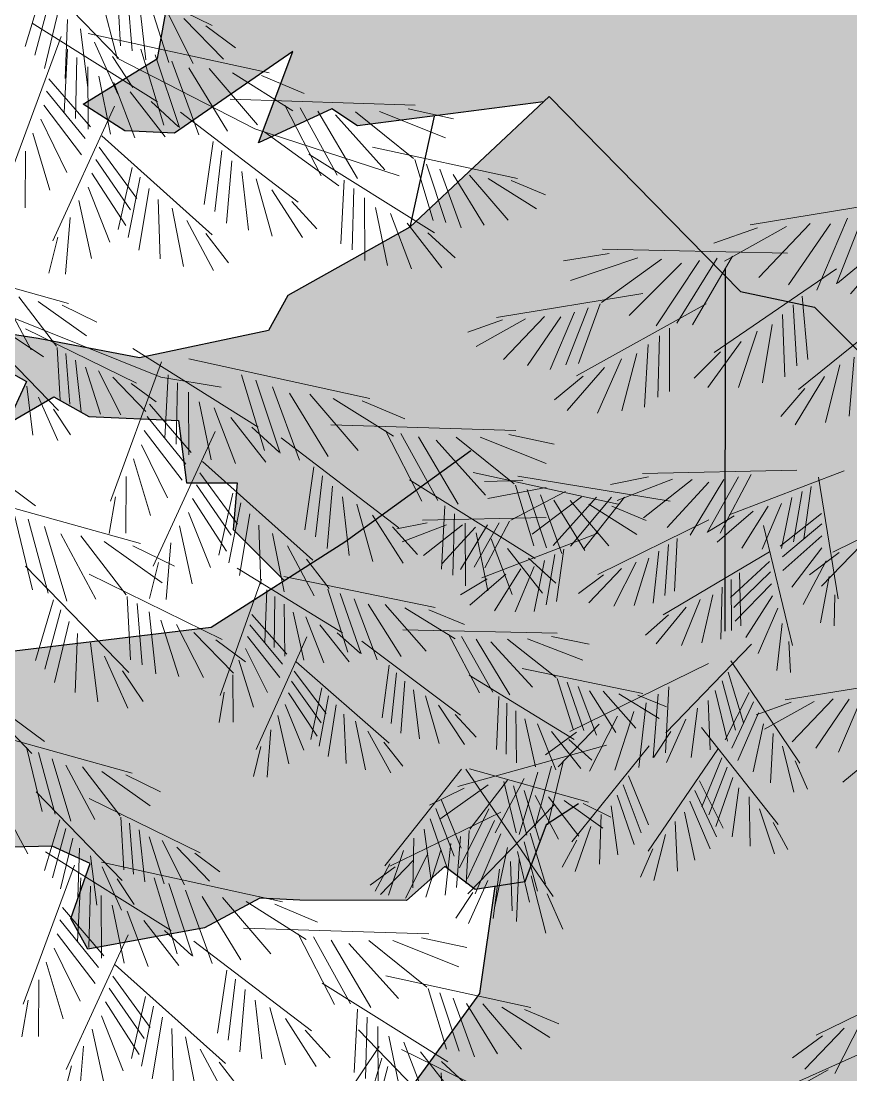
# Model space of a CAD drawing. Header units: millimetres. Extents: x 2403 to 72627, y 1744 to 50777.
# Drawn here: x 23268 to 26409, y 36101 to 40090 of the extents above; entities that cross this region are included whole.
import ezdxf

# ---------------------------------------------------------------- set-up
doc = ezdxf.new("R2010")
doc.units = ezdxf.units.MM
doc.layers.add('dwgmodels.com', color=250, linetype='Continuous')

# ---------------------------------------------------------------- blocks, each defined once
blk = doc.blocks.new('de7')
at = {"layer": 'dwgmodels.com', "linetype": 'Continuous', "lineweight": 0}
for p, q in [((372.4, 6132), (567.7, 5930.8)), ((492.8, 6116.4), (744.8, 5993.2)), ((425.7, 6068.1), (391, 5953)), ((564.6, 6074.4), (571, 5954.3)), ((439.4, 6048.8), (409, 5936.8)), ((565.1, 5930.9), (533.4, 6051.6)), ((584, 6060.9), (593.4, 5945.2)), ((606.2, 6045.4), (619.2, 5927.7)), ((455, 6026.8), (427.4, 5911.7)), ((628.7, 6029.6), (662.7, 5922.8)), ((470.8, 6004.3), (466.6, 5892.3)), ((658.1, 6021.1), (709, 5920.9)), ((691.3, 6006.4), (766, 5929)), ((404, 5997.4), (641.6, 5848.5)), ((495.6, 5986.4), (509.6, 5874.8)), ((732.6, 5992.2), (789, 5950.5)), ((458.7, 5972.1), (361.8, 5708.9)), ((509.9, 5977.7), (852.5, 5903.2)), ((470.9, 5948), (464.7, 5828)), ((521.9, 5961.3), (566, 5863.2)), ((609.6, 5948), (653.1, 5804.2)), ((488.9, 5932.6), (486.1, 5816.6)), ((555.9, 5934), (594.9, 5875.6)), ((825.5, 5797.5), (565.1, 5930.9)), ((637.2, 5937.4), (683, 5799.8)), ((668.7, 5925.2), (719.6, 5786.3)), ((509.3, 5914.9), (510, 5796.5)), ((700.7, 5912.7), (773.8, 5793.2)), ((739, 5911.3), (830.7, 5804.7)), ((435.9, 5892.1), (514.3, 5800.9)), ((530, 5896.8), (552.6, 5787)), ((558.4, 5885.3), (598.5, 5780.2)), ((783.6, 5903.3), (897.4, 5831.6)), ((838, 5898.3), (918.9, 5864.5)), ((431.2, 5868.9), (504.4, 5778.8)), ((589.8, 5867.2), (656, 5782.4)), ((629.4, 5848.8), (681.2, 5801.4)), ((778.9, 5853.3), (1129.3, 5842.3)), ((425.9, 5842.4), (497.7, 5748.3)), ((560.1, 5840.4), (442.9, 5585.6)), ((684.9, 5828.7), (907.7, 5658.5)), ((882.3, 5842.2), (951.2, 5708.7)), ((911.4, 5836.8), (981.5, 5709.8)), ((944.6, 5830.6), (1019.9, 5703.2)), ((978.4, 5824.1), (1071.9, 5719.9)), ((1016.2, 5829.6), (1125.8, 5741.5)), ((1061.6, 5829.9), (1186.5, 5780.1)), ((1115.9, 5834.9), (1201.7, 5816.4)), ((420.6, 5815.4), (469.8, 5714.7)), ((405.1, 5789), (437.6, 5681.3)), ((535.7, 5783.9), (744.6, 5596.8)), ((1098.6, 5708.6), (825.5, 5797.5)), ((984.3, 5689.6), (844.5, 5791.2)), ((747, 5773.4), (729.7, 5654.4)), ((391.3, 5755.4), (390.8, 5647.8)), ((531.1, 5762.4), (602.1, 5665.4)), ((763.4, 5756.3), (749.9, 5641.1)), ((927.8, 5749.3), (1165.4, 5600.3)), ((1048.4, 5762.8), (1322.5, 5703.2)), ((524.6, 5739.6), (590.5, 5644.1)), ((782.1, 5736.8), (771.8, 5618.9)), ((1128.2, 5739), (1163, 5624)), ((1150.3, 5730.6), (1186.9, 5620.4)), ((517.2, 5713.6), (581.5, 5614.2)), ((593.3, 5723.9), (566.8, 5606.7)), ((608.4, 5705.6), (585.9, 5591.8)), ((801.1, 5716.9), (813.4, 5605.5)), ((1175.5, 5720.8), (1216.2, 5609.7)), ((1201.1, 5710.8), (1259.5, 5615.2)), ((1231.7, 5709.6), (1305, 5624.4)), ((509.8, 5687.1), (551, 5582.9)), ((625.5, 5684.7), (606, 5567.9)), ((828.3, 5702.8), (858.5, 5594.5)), ((994.7, 5699.9), (988.5, 5579.9)), ((1012.7, 5684.4), (1009.8, 5568.4)), ((1267.4, 5703.2), (1358.4, 5645.9)), ((1310.9, 5699.3), (1375.6, 5672.2)), ((-685, 5672.4), (-1030.9, 5615.8)), ((857.9, 5681.9), (916, 5591.4)), ((1033.1, 5666.7), (1033.7, 5548.4)), ((492.3, 5662), (516.3, 5552.1)), ((642.8, 5663.3), (646.4, 5551.4)), ((668.8, 5647.2), (690.5, 5536.9)), ((895.6, 5659.9), (942.8, 5607.9)), ((1053.8, 5648.6), (1076.4, 5538.9)), ((-846.3, 5628.2), (-904.3, 5492.1)), ((-814.2, 5638.8), (-867.1, 5503.7)), ((475.9, 5629.6), (467, 5522.4)), ((1082.2, 5637.2), (1122.3, 5532.1)), ((-1016.7, 5610.2), (-1099.3, 5580.7)), ((-962.1, 5612.3), (-1079.5, 5546.6)), ((-917.2, 5618), (-1014.3, 5516.3)), ((-878.9, 5617.4), (-958.1, 5501.9)), ((696.7, 5624.1), (747.6, 5529.2)), ((1113.6, 5619.1), (1179.8, 5534.3)), ((452.9, 5592.5), (435.6, 5524.5)), ((732.6, 5599.1), (775.6, 5543.7)), ((1153.2, 5600.6), (1204.9, 5553.3)), ((-960.1, 5562.1), (-1310.5, 5569.4)), ((-770.5, 5566.2), (-841, 5485)), ((-1297.6, 5561.3), (-1384.1, 5547.3)), ((-1243.5, 5553.5), (-1370.9, 5510.3)), ((-1198.3, 5550.9), (-1312.3, 5468.6)), ((-1126.7, 5548.1), (-1208.5, 5424.8)), ((-1093.2, 5552.6), (-1169.8, 5429.4)), ((-1063.9, 5556.5), (-1139.7, 5426.7)), ((-811, 5549.8), (-865.2, 5505.2)), ((191.4, 5545.5), (472.9, 5467.1)), ((-1160.8, 5543.4), (-1259.6, 5444.1)), ((-867.4, 5532.7), (-1098.9, 5374.3)), ((-1233.9, 5485.8), (-1510.7, 5440.5)), ((647.7, 5327.6), (235, 5492.7)), ((425.4, 5365.8), (235, 5492.7)), ((-1114.1, 5466), (-1359.2, 5329.7)), ((-1314.8, 5466.2), (-1355.5, 5353.2)), ((-720.8, 5480.2), (-939.2, 5304.2)), ((-932.3, 5480.7), (-921.3, 5361)), ((347.1, 5482.3), (402.1, 5379.3)), ((378.8, 5479.2), (450, 5386.2)), ((415.6, 5470.4), (506.8, 5405.3)), ((-1363, 5450.5), (-1409.4, 5341.6)), ((-1337.3, 5458.9), (-1379.6, 5350.9)), ((-969.3, 5446), (-965.2, 5327.7)), ((-949.6, 5464.5), (-942.2, 5348.7)), ((460.6, 5463.7), (526.3, 5431.7)), ((-1499.3, 5436.1), (-1565.4, 5412.4)), ((-1455.7, 5437.7), (-1549.6, 5385.2)), ((-1419.7, 5442.3), (-1497.4, 5360.9)), ((-1389.1, 5441.8), (-1452.4, 5349.4)), ((-989.3, 5427.1), (-1007.4, 5316.5)), ((291.3, 5431.8), (454, 5264.1)), ((-1202.3, 5405.7), (-1205.5, 5289.7)), ((-1183.6, 5420.2), (-1183.6, 5300)), ((-1017.2, 5414.5), (-1053, 5307.9)), ((391.6, 5418.8), (601.6, 5316.1)), ((-1223.6, 5389.1), (-1230.4, 5270.9)), ((-1047.9, 5395.1), (-1110.6, 5307.7)), ((-1245.2, 5372.1), (-1273.5, 5263.7)), ((-1086.7, 5375.1), (-1136.5, 5325.7)), ((-834, 5365.4), (-843.5, 5253.7)), ((451.4, 5383.7), (456.8, 5283.7)), ((467.7, 5372.4), (475.5, 5276.1)), ((594.5, 5381.4), (832.1, 5232.5)), ((-1306.5, 5345.7), (-1377, 5264.4)), ((-1274.2, 5362.1), (-1319.7, 5259.3)), ((-860.9, 5350.6), (-888.3, 5241.6)), ((486.1, 5359.5), (497, 5261.5)), ((504.9, 5346.4), (533.2, 5257.4)), ((649.2, 5356.1), (552.3, 5093)), ((700.4, 5361.8), (1043, 5287.2)), ((-1347, 5329.3), (-1401.1, 5284.7)), ((-889.9, 5328.9), (-945.7, 5236.9)), ((529.4, 5339.4), (571.8, 5255.8)), ((557, 5327.1), (619.3, 5262.6)), ((762, 5308.6), (647.7, 5327.6)), ((661.4, 5332.1), (655.2, 5212.1)), ((800.1, 5332.1), (843.6, 5188.3)), ((-927.1, 5305.9), (-972.9, 5252.8)), ((394, 5310.4), (405.6, 5217.4)), ((591.4, 5315.3), (638.5, 5280.5)), ((679.4, 5316.6), (676.6, 5200.6)), ((827.7, 5321.5), (873.5, 5183.8)), ((859.2, 5309.3), (910.1, 5170.3)), ((415.8, 5289.5), (452.6, 5207.7)), ((699.8, 5298.9), (700.5, 5180.5)), ((891.2, 5296.8), (964.3, 5177.2)), ((929.5, 5295.3), (1021.2, 5188.7)), ((974.1, 5287.3), (1087.9, 5215.6)), ((444.2, 5266.7), (476.7, 5218.1)), ((626.4, 5276.1), (704.8, 5184.9)), ((720.5, 5280.8), (743.1, 5171.1)), ((748.9, 5269.4), (789, 5164.3)), ((1028.5, 5282.4), (1109.4, 5248.6)), ((621.7, 5252.9), (694.9, 5162.8)), ((780.3, 5251.3), (846.5, 5166.5)), ((616.4, 5226.4), (688.2, 5132.4)), ((819.9, 5232.8), (871.7, 5185.4)), ((969.4, 5237.3), (1319.8, 5226.4)), ((1072.8, 5226.3), (1141.7, 5092.8)), ((750.6, 5224.4), (633.4, 4969.6)), ((875.4, 5212.7), (1098.2, 5042.5)), ((1101.9, 5220.9), (1172, 5093.9)), ((1135.1, 5214.6), (1210.4, 5087.2)), ((1168.9, 5208.1), (1262.4, 5103.9)), ((1206.7, 5213.7), (1316.3, 5125.5)), ((1252.1, 5213.9), (1377, 5164.1)), ((1306.4, 5219), (1392.2, 5200.5)), ((611.1, 5199.4), (660.3, 5098.8)), ((595.6, 5173), (628.1, 5065.3)), ((726.2, 5167.9), (935.1, 4980.8)), ((-942.3, 5151.2), (-1234.4, 5145.2)), ((-852.5, 5150.3), (-1070.7, 5066.6)), ((721.6, 5146.4), (792.6, 5049.4)), ((937.5, 5157.4), (920.2, 5038.5)), ((1238.9, 5146.8), (1513, 5087.2)), ((-1460.7, 5131.6), (-1533.8, 5130.2)), ((-1182.2, 5092.6), (-1470.5, 5139.8)), ((-1223.3, 5138.9), (-1294.9, 5124.2)), ((-1178, 5134.2), (-1282.6, 5093.8)), ((-1140.2, 5133.6), (-1232.3, 5061.1)), ((-1108.7, 5128.6), (-1187.6, 5042.6)), ((-1080.6, 5133.7), (-1144.4, 5028.3)), ((-1052.8, 5138.7), (-1112.4, 5033.4)), ((-1028.5, 5142.9), (-1087.2, 5032.3)), ((-901.3, 5138.4), (-864.2, 4907.6)), ((339.8, 5136.1), (410.3, 5084)), ((581.8, 5139.5), (581.3, 5031.9)), ((953.9, 5140.4), (940.4, 5025.1)), ((1118.3, 5133.3), (1355.9, 4984.4)), ((-1417.1, 5118.7), (-1527.2, 5098)), ((-1380, 5111.3), (-1483.8, 5056.8)), ((-932.3, 5110.9), (-948.6, 5015.6)), ((-915.2, 5120.7), (-929.3, 5021.5)), ((-622.4, 5119.5), (-874.3, 4996.3)), ((271.6, 5106.5), (609.3, 5012.3)), ((715.1, 5123.7), (781, 5028.1)), ((783.8, 5107.9), (757.3, 4990.7)), ((972.6, 5120.8), (962.3, 5002.9)), ((1318.7, 5123.1), (1353.5, 5008)), ((1340.8, 5114.6), (1377.4, 5004.5)), ((-1350, 5100.7), (-1443.2, 5030.4)), ((-1321.3, 5100.5), (-1403.3, 5008.5)), ((-1293.2, 5100.3), (-1370.9, 5007.7)), ((-1268.5, 5100.1), (-1346.3, 5002)), ((-971.7, 5088.2), (-1007.7, 5002.1)), ((-951.8, 5099.7), (-971.3, 5003)), ((561.8, 5100.7), (549.8, 5031.5)), ((707.7, 5097.7), (772, 4998.3)), ((798.9, 5089.7), (776.4, 4975.8)), ((991.6, 5100.9), (1003.9, 4989.6)), ((1018.8, 5086.9), (1049, 4978.6)), ((1366, 5104.8), (1406.7, 4993.7)), ((1391.6, 5094.8), (1450, 4999.2)), ((1422.2, 5093.7), (1495.5, 5008.4)), ((1457.9, 5087.3), (1548.9, 5029.9)), ((-1025.3, 5073.6), (-1093.1, 5014.9)), ((-996.7, 5083.4), (-1046.4, 5003.9)), ((-895.5, 5069.3), (-974.2, 5007.3)), ((369.4, 5071.1), (404.6, 4925)), ((700.3, 5071.2), (741.5, 4967)), ((816, 5068.7), (796.5, 4952)), ((1048.4, 5066), (1106.5, 4975.4)), ((1185.2, 5084), (1179, 4963.9)), ((1203.2, 5068.5), (1200.3, 4952.5)), ((1501.4, 5083.3), (1566.1, 5056.3)), ((-1641.9, 5051.9), (-1699.2, 5040.2)), ((-1605.7, 5048.2), (-1689.3, 5015.9)), ((-1417.1, 5061.8), (-1650.8, 5056.9)), ((-1575.5, 5047.7), (-1649.1, 4989.7)), ((-1527.7, 5047.8), (-1578.8, 4963.4)), ((-1505.6, 5051.7), (-1553.2, 4967.6)), ((-1486.1, 5055.1), (-1533, 4966.6)), ((-1109.2, 5057.4), (-1318.8, 4953.9)), ((-1060.7, 5064.9), (-1110.6, 5034.5)), ((-1005.3, 5046.9), (-950.3, 4819.8)), ((-895.3, 5049.6), (-969.6, 4987.6)), ((396.4, 5058.9), (434.2, 4918.9)), ((682.8, 5046.1), (706.8, 4936.2)), ((833.3, 5047.4), (836.9, 4935.4)), ((1223.6, 5050.8), (1224.2, 4932.4)), ((-1550.3, 5043.7), (-1613.4, 4974.9)), ((-1320.6, 5031.4), (-1538.8, 4947.7)), ((-895.2, 5027), (-969.1, 4961.7)), ((427.2, 5044.9), (470, 4903.3)), ((458.4, 5030.6), (524.4, 4907.1)), ((496.5, 5027), (581.9, 4915.3)), ((859.3, 5031.3), (881, 4920.9)), ((1086.1, 5043.9), (1133.3, 4992)), ((1244.3, 5032.7), (1266.9, 4922.9)), ((-1185.1, 5010.8), (-1192.5, 4914.4)), ((-1168.9, 5022.1), (-1173.8, 4922.1)), ((-820.8, 5009.5), (-895.5, 4932.1)), ((540.6, 5016.4), (650.1, 4938.3)), ((594.6, 5008.3), (673.4, 4970)), ((666.4, 5013.7), (657.5, 4906.5)), ((887.2, 5008.1), (938.1, 4913.3)), ((1272.7, 5021.2), (1312.8, 4916.2)), ((-1400.4, 4992), (-1416.7, 4896.6)), ((-1383.3, 5001.7), (-1397.4, 4902.6)), ((-1203.5, 4997.8), (-1214, 4899.7)), ((-994.4, 4996.8), (-1195.2, 4877.3)), ((-895.2, 5004.1), (-951.6, 4929.7)), ((-862.1, 4995.3), (-918.6, 4953.6)), ((1304.1, 5003.1), (1370.3, 4918.3)), ((-1439.8, 4969.3), (-1475.8, 4883.2)), ((-1419.9, 4980.7), (-1439.4, 4884.1)), ((-1246.7, 4977.5), (-1288.8, 4893.7)), ((-1222.2, 4984.6), (-1250.1, 4895.5)), ((-994.1, 4978.5), (-1067.7, 4910.6)), ((-886.8, 4980.1), (-930.6, 4897.2)), ((391.4, 4970), (586.8, 4768.7)), ((643.4, 4976.6), (626.1, 4908.6)), ((923.1, 4983.2), (966.1, 4927.7)), ((1343.7, 4984.7), (1395.4, 4937.3)), ((-1493.4, 4954.7), (-1561.2, 4896)), ((-1464.8, 4964.5), (-1514.5, 4885)), ((-1308.6, 4953.1), (-1355.5, 4918.2)), ((-1274.2, 4965.1), (-1336.3, 4900.4)), ((-992.4, 4958.8), (-1061.6, 4891.3)), ((-1051.1, 4957), (-1048.3, 4856.9)), ((-880.9, 4950.4), (-897.7, 4862.3)), ((511.9, 4954.4), (763.8, 4831.2)), ((792.3, 4965.7), (991.7, 4843.7)), ((880.7, 4950.2), (1166.8, 4891.2)), ((-1528.8, 4946), (-1578.7, 4915.5)), ((-1083.7, 4930.1), (-1086.5, 4831.5)), ((-1066.4, 4944.5), (-1066.3, 4847.8)), ((-990.6, 4936.4), (-1059.1, 4865.4)), ((838.1, 4945), (759.7, 4724.9)), ((964, 4926.4), (1001.6, 4806.9)), ((-1125.2, 4906.4), (-1160.6, 4819.7)), ((-1101.3, 4915.4), (-1122.3, 4824.4)), ((-988.7, 4913.6), (-1039.2, 4835)), ((-870.7, 4915.5), (-872, 4857)), ((583.6, 4912.3), (590, 4792.3)), ((848.5, 4925.1), (844.4, 4825.1)), ((863.6, 4912.4), (862.3, 4815.7)), ((987.2, 4917.8), (1026.6, 4803.5)), ((1013.5, 4907.9), (1057.2, 4792.6)), ((-1151.7, 4891.9), (-1208.5, 4822.6)), ((-978.5, 4890.2), (-1015.7, 4804.2)), ((444.7, 4906.1), (410.1, 4791)), ((458.5, 4886.8), (428.1, 4774.8)), ((603.1, 4898.8), (612.5, 4783.1)), ((880.8, 4897.8), (882.4, 4799.2)), ((1040.3, 4897.8), (1102.3, 4798.8)), ((1072.2, 4896.9), (1149.6, 4808.9)), ((1109.5, 4890.6), (1204.9, 4831.9)), ((1154.8, 4887), (1222.6, 4859.6)), ((-1185.1, 4877.3), (-1229.1, 4838.9)), ((625.3, 4883.3), (638.3, 4765.7)), ((647.7, 4867.5), (681.7, 4760.7)), ((819.9, 4878.2), (885.9, 4802.9)), ((898.2, 4882.9), (918, 4791.7)), ((922, 4873.7), (956.4, 4786.5)), ((-970.3, 4861.1), (-980.2, 4772)), ((474.1, 4864.7), (446.5, 4749.6)), ((677.2, 4859.1), (728.1, 4758.8)), ((816.1, 4858.8), (877.9, 4784.4)), ((948.3, 4858.9), (1004.3, 4788.8)), ((1106, 4848.9), (1398.1, 4843)), ((-957.4, 4827.1), (-954.1, 4768.7)), ((489.9, 4842.2), (485.7, 4730.3)), ((710.3, 4844.4), (785.1, 4767)), ((751.6, 4830.2), (808.1, 4788.5)), ((811.9, 4836.7), (872.7, 4758.9)), ((923.8, 4836.2), (828.4, 4622.9)), ((981.5, 4843.8), (1025, 4804.8)), ((1027.9, 4827.6), (1215.1, 4687.8)), ((1192.2, 4840.7), (1250.9, 4730)), ((1216.6, 4836.4), (1276.1, 4731.2)), ((1244.3, 4831.5), (1308.2, 4726.1)), ((1304, 4831.4), (1396, 4758.9)), ((1341.7, 4832), (1446.3, 4791.6)), ((1387, 4836.7), (1458.6, 4822.1)), ((-1027.9, 4822.2), (-1190.6, 4654.5)), ((514.7, 4824.4), (528.6, 4712.7)), ((807.7, 4814.1), (849.7, 4730.7)), ((1272.5, 4826.4), (1351.4, 4740.4)), ((-1067.2, 4790.8), (-936.4, 4597.1)), ((540.9, 4799.3), (585, 4701.1)), ((795.1, 4792), (823.1, 4702.6)), ((904, 4788.9), (1079.7, 4634.9)), ((-1109.7, 4785.2), (-1372.1, 4656.9)), ((-1072.3, 4768.9), (-1043.4, 4673)), ((575, 4771.9), (614, 4713.6)), ((900.3, 4771), (960.3, 4690.8)), ((1080.1, 4782.1), (1066.8, 4682.8)), ((1094, 4768), (1083.8, 4671.8)), ((1331.4, 4776), (1560.3, 4728.8)), ((-1083.7, 4752.8), (-1058.4, 4659.5)), ((-687.8, 4761.9), (-964.6, 4716.6)), ((783.9, 4763.9), (784.4, 4674.3)), ((895.1, 4751.9), (950.9, 4672.9)), ((1109.7, 4751.9), (1102.2, 4653.6)), ((1231, 4763.6), (1430.3, 4641.7)), ((1398.1, 4756.9), (1428.1, 4661.4)), ((1416.6, 4750), (1448.1, 4658.6)), ((-1204.7, 4727.3), (-1214.5, 4606.8)), ((-1184.5, 4741.4), (-1191.1, 4616.4)), ((-1096.7, 4734.4), (-1073.7, 4638.5)), ((-1032.8, 4730.6), (-1078.1, 4641.2)), ((767.5, 4731.4), (758.2, 4673.7)), ((889.2, 4730.2), (943.7, 4648)), ((952.5, 4739.5), (931.5, 4641.5)), ((1125.7, 4735.5), (1137, 4642.8)), ((1437.7, 4742.1), (1472.6, 4649.9)), ((1459.1, 4734), (1508.6, 4654.9)), ((1484.6, 4733.3), (1546.5, 4663)), ((1514.4, 4728.3), (1590.8, 4681.4)), ((-1227.8, 4711.2), (-1241.4, 4588.6)), ((-1109.9, 4715.7), (-1106.4, 4622.4)), ((-1024.4, 4712.7), (-1065.7, 4625.3)), ((-953.2, 4712.2), (-1019.3, 4688.5)), ((-909.6, 4713.8), (-1003.5, 4661.3)), ((-873.6, 4718.4), (-951.3, 4637)), ((-843, 4717.9), (-906.3, 4625.5)), ((-816.9, 4726.6), (-863.3, 4617.7)), ((883.2, 4708.1), (918.5, 4621.6)), ((965.2, 4724.4), (947.5, 4629.3)), ((979.7, 4707.1), (964.5, 4609.6)), ((1148.5, 4724), (1174.7, 4634.1)), ((1173.4, 4706.9), (1222.6, 4631.9)), ((1287.2, 4723.1), (1283.1, 4623)), ((1302.3, 4710.4), (1301, 4613.7)), ((1550.7, 4725.4), (1604.9, 4703.5)), ((-1251.2, 4694.7), (-1286.6, 4583.5)), ((-1130.6, 4700.8), (-1142.2, 4607.8)), ((-1014.8, 4692.3), (-1054.3, 4602)), ((325.8, 4696), (403.7, 4615.4)), ((868.9, 4687), (889.9, 4595.6)), ((994.3, 4689.5), (998.3, 4596.2)), ((1205, 4688.9), (1244.8, 4646)), ((1319.5, 4695.8), (1321.1, 4597.2)), ((-1316.4, 4670.6), (-1394.3, 4590)), ((-1281.9, 4685.9), (-1334.9, 4581.5)), ((-1152.4, 4679.9), (-1189.2, 4598.1)), ((-1005.2, 4671.6), (-1025, 4580.3)), ((368.9, 4681.2), (427.6, 4637.8)), ((1016.1, 4676.3), (1035.2, 4584.5)), ((1336.9, 4680.9), (1356.7, 4589.7)), ((1360.6, 4671.6), (1395, 4584.4)), ((-1359.5, 4655.8), (-1418.2, 4612.4)), ((-1180.8, 4657.1), (-1213.3, 4608.5)), ((-1123, 4664.1), (-977.6, 4481.1)), ((-987.4, 4653.3), (-992.3, 4559.7)), ((312.1, 4656.5), (593.5, 4578.1)), ((855.6, 4659.9), (849.1, 4570.4)), ((1039.6, 4657.2), (1082.8, 4578.7)), ((1387, 4656.8), (1442.9, 4586.8)), ((-1302.7, 4631.1), (-1584.1, 4552.7)), ((-1221.7, 4629.9), (-1368.3, 4447.9)), ((-969.6, 4628.8), (-947.8, 4541.9)), ((836.7, 4628.7), (822.9, 4571.9)), ((1069.7, 4636.8), (1106, 4590.9)), ((1420.2, 4641.8), (1463.7, 4602.8)), ((-1092.1, 4623.2), (-1224, 4430.3)), ((393.6, 4627), (422.9, 4505.3)), ((416.1, 4616.9), (447.6, 4500.2)), ((-1406.7, 4591.5), (-1438.2, 4474.8)), ((-1384.2, 4601.6), (-1413.5, 4479.9)), ((-1084.1, 4606.7), (-1122.3, 4514.1)), ((-1074.3, 4589.6), (-1108.7, 4499.2)), ((-945.6, 4601.4), (-922.2, 4547.8)), ((-800.9, 4605.4), (-855, 4560.8)), ((441.7, 4605.2), (477.4, 4487.2)), ((467.7, 4593.3), (522.8, 4490.3)), ((499.5, 4590.2), (570.6, 4497.2)), ((-1458.3, 4567.9), (-1513.4, 4464.9)), ((-1432.3, 4579.8), (-1468, 4461.8)), ((-1261, 4572.8), (-1223.4, 4479.9)), ((-1063.2, 4570), (-1095.5, 4476.8)), ((536.2, 4581.4), (627.4, 4516.3)), ((581.2, 4574.7), (646.9, 4542.7)), ((1217, 4585.7), (1071.6, 4402.8)), ((1225.2, 4585.5), (1390.1, 4344.4)), ((1231.9, 4585.9), (1457, 4523.2)), ((-1571.8, 4549.3), (-1637.5, 4517.3)), ((-1526.8, 4556), (-1618, 4490.9)), ((-1490.1, 4564.8), (-1561.2, 4471.8)), ((-1270.9, 4555.7), (-1237.1, 4465.1)), ((-1126.8, 4563.2), (-1082.1, 4473.6)), ((-1051.9, 4550.1), (-1064.6, 4457.5)), ((1297, 4562.3), (1320.5, 4465)), ((1315, 4554.2), (1340.2, 4460.9)), ((-1282.2, 4536.2), (-1250.4, 4442.8)), ((-1135.3, 4545.4), (-1094.6, 4457.7)), ((-1032.8, 4533.2), (-1030.4, 4439.5)), ((411.9, 4542.8), (574.7, 4375.1)), ((512.3, 4529.8), (722.2, 4427.1)), ((1178.1, 4528.4), (1216.3, 4435.8)), ((1335.5, 4544.9), (1364.1, 4450.5)), ((1356.4, 4535.4), (1400.4, 4453)), ((1381.7, 4532.9), (1438.7, 4458.5)), ((-1402.5, 4517.4), (-1565.3, 4349.7)), ((-1293.5, 4516.3), (-1281.4, 4423.7)), ((-1145, 4525.1), (-1106.1, 4434.5)), ((-1013.1, 4510.2), (-984.6, 4425.2)), ((1168.3, 4511.2), (1202.7, 4420.8)), ((1268.6, 4510.6), (1212.7, 4398.5)), ((1411.1, 4525.9), (1484.1, 4473.8)), ((1447.2, 4520.5), (1499.7, 4494.9)), ((-1502.9, 4504.4), (-1712.8, 4401.7)), ((-1312.8, 4499.5), (-1315.8, 4405.9)), ((-1154.8, 4504.4), (-1135.5, 4413)), ((456.3, 4489.5), (427.5, 4393.6)), ((572.1, 4494.7), (577.4, 4394.7)), ((1157.2, 4491.7), (1189.5, 4398.5)), ((1279.3, 4488.3), (1228.3, 4378.7)), ((-1562.7, 4469.3), (-1568, 4369.3)), ((-1332.6, 4476.7), (-1361.7, 4391.9)), ((-1172.7, 4486.2), (-1168.4, 4392.6)), ((-987.1, 4484.8), (-959.6, 4433.2)), ((368.2, 4476.8), (396, 4425.4)), ((467.8, 4473.4), (442.5, 4380.1)), ((588.3, 4483.4), (596.1, 4387.1)), ((606.8, 4470.5), (617.6, 4372.5)), ((1145.9, 4471.7), (1158.6, 4379.2)), ((-1578.9, 4458), (-1586.7, 4361.7)), ((-1458.4, 4448), (-1433.1, 4354.7)), ((-1446.9, 4464.1), (-1418.1, 4368.2)), ((-1358.8, 4451.4), (-1386.6, 4400)), ((-1190.7, 4461.9), (-1213, 4375.1)), ((480.8, 4455), (457.8, 4359.1)), ((625.5, 4457.4), (653.8, 4368.4)), ((650, 4450.4), (692.5, 4366.8)), ((1126.8, 4454.8), (1124.4, 4361.1)), ((1291.4, 4462.9), (1242.7, 4349.6)), ((-1616.1, 4432), (-1644.4, 4343)), ((-1597.4, 4445.1), (-1608.2, 4347.1)), ((-1471.4, 4429.6), (-1448.4, 4333.7)), ((-1214.8, 4434.6), (-1238.5, 4381.2)), ((429.4, 4428.9), (667, 4280)), ((493.9, 4436.3), (490.4, 4343)), ((677.7, 4438.1), (739.9, 4373.6)), ((1107.1, 4431.9), (1078.6, 4346.9)), ((1303.6, 4437), (1279.5, 4322.8)), ((-1668.3, 4412.7), (-1730.5, 4348.2)), ((-1640.6, 4425), (-1683.1, 4341.4)), ((-1484.5, 4410.9), (-1481, 4317.6)), ((514.6, 4421.4), (526.3, 4328.4)), ((535.3, 4409.3), (877.9, 4334.7)), ((712.1, 4426.3), (759.1, 4391.5)), ((1326, 4414.3), (1320.6, 4297.2)), ((-1702.7, 4400.9), (-1749.7, 4366.1)), ((-1505.2, 4396), (-1516.9, 4303)), ((484.1, 4403.6), (387.2, 4140.5)), ((536.5, 4400.5), (573.2, 4318.7)), ((1081.1, 4406.4), (1053.6, 4354.8)), ((-1527.1, 4375.1), (-1563.8, 4293.3)), ((496.3, 4379.6), (490.1, 4259.6)), ((564.9, 4377.7), (597.4, 4329.1)), ((635, 4379.6), (678.5, 4235.8)), ((662.6, 4369), (708.4, 4231.3)), ((1348.4, 4383.9), (1376.4, 4275.3)), ((-1555.5, 4352.3), (-1588, 4303.7)), ((514.3, 4364.1), (511.5, 4248.1)), ((694.1, 4356.8), (745, 4217.8)), ((1378.6, 4349.8), (1408.3, 4283)), ((534.7, 4346.4), (535.4, 4228)), ((555.4, 4328.3), (578, 4218.6)), ((726.1, 4344.3), (799.2, 4224.7)), ((764.4, 4342.8), (856.1, 4236.2)), ((809, 4334.8), (922.8, 4263.1)), ((863.4, 4329.9), (944.3, 4296.1)), ((461.3, 4323.6), (539.7, 4232.4)), ((583.8, 4316.9), (623.9, 4211.8)), ((456.6, 4300.4), (529.8, 4210.3)), ((615.2, 4298.8), (681.4, 4214)), ((451.3, 4273.9), (523.1, 4179.9)), ((585.5, 4271.9), (468.3, 4017.1)), ((654.8, 4280.3), (706.6, 4232.9)), ((804.3, 4284.8), (1154.7, 4273.9)), ((907.7, 4273.8), (976.6, 4140.3)), ((936.8, 4268.4), (1006.9, 4141.4)), ((710.3, 4260.2), (933.1, 4090)), ((970, 4262.1), (1045.3, 4134.7)), ((1003.8, 4255.6), (1097.3, 4151.4)), ((1041.6, 4261.2), (1151.2, 4173)), ((1087, 4261.4), (1211.9, 4211.6)), ((1141.3, 4266.5), (1227.1, 4248)), ((-1054.1, 3943.4), (-387.3, 4241.8)), ((446, 4246.9), (495.2, 4146.3)), ((430.5, 4220.5), (463, 4112.8)), ((561.1, 4215.4), (770, 4028.3)), ((-654.1, 4205.1), (-906, 4081.9)), ((556.5, 4193.9), (627.5, 4096.9)), ((772.4, 4204.9), (755.1, 4086)), ((1073.8, 4194.3), (1347.9, 4134.7)), ((416.7, 4187), (416.2, 4079.4)), ((550, 4171.2), (615.9, 4075.6)), ((788.8, 4187.9), (775.3, 4072.6)), ((807.5, 4168.3), (797.2, 4050.4)), ((953.2, 4180.8), (1190.8, 4031.9)), ((1153.6, 4170.6), (1188.4, 4055.5)), ((618.7, 4155.4), (592.2, 4038.2)), ((826.5, 4148.4), (838.8, 4037.1)), ((1175.7, 4162.1), (1212.3, 4052)), ((1200.9, 4152.3), (1241.6, 4041.2)), ((396.7, 4148.2), (384.7, 4079)), ((542.6, 4145.2), (606.9, 4045.8)), ((633.8, 4137.2), (611.3, 4023.3)), ((853.7, 4134.4), (883.9, 4026.1)), ((1020.1, 4131.5), (1013.9, 4011.4)), ((1226.5, 4142.3), (1284.9, 4046.7)), ((1257.1, 4141.2), (1330.4, 4055.9)), ((1292.8, 4134.8), (1383.8, 4077.4)), ((1336.3, 4130.8), (1401, 4103.8)), ((-819.4, 4109.8), (-870.3, 4009.5)), ((535.2, 4118.7), (576.4, 4014.5)), ((650.9, 4116.2), (631.4, 3999.5)), ((883.3, 4113.5), (941.4, 4022.9)), ((1038.1, 4116), (1035.2, 4000)), ((-852.6, 4095.1), (-927.3, 4017.7)), ((517.7, 4093.6), (541.7, 3983.7)), ((668.2, 4094.9), (671.8, 3982.9)), ((921, 4091.4), (968.2, 4039.5)), ((1021.5, 4091.9), (1184.3, 3924.2)), ((1058.5, 4098.3), (1059.1, 3979.9)), ((-893.9, 4080.9), (-950.3, 4039.2)), ((694.2, 4078.8), (715.9, 3968.4)), ((1079.2, 4080.2), (1101.8, 3970.4)), ((1107.6, 4068.7), (1147.7, 3963.7)), ((501.3, 4061.2), (492.4, 3954)), ((722.1, 4055.6), (773, 3960.8)), ((1060.8, 4060.5), (930.1, 3866.8)), ((1103.4, 4055), (1365.8, 3926.6)), ((1139, 4050.6), (1205.2, 3965.8)), ((758, 4030.7), (801, 3975.2)), ((1065.9, 4038.7), (1037.1, 3942.8)), ((1178.6, 4032.2), (1230.3, 3984.8)), ((-882.9, 4016.5), (-1128, 3880.1)), ((478.3, 4024.1), (461, 3956.1)), ((1077.4, 4022.6), (1052.1, 3929.3)), ((1178.1, 4011.1), (1184.8, 3886.1))]:
    blk.add_line(p, q, dxfattribs=at)
blk = doc.blocks.new('Pine 1 Elev_130')
h = blk.add_hatch(color=256)
h.dxf.hatch_style = 1
h.set_gradient(color1=(0, 127, 31), one_color=1, tint=1, name='SPHERICAL')
h.paths.add_polyline_path([(-271.8, 5507.5), (-424.4, 5482.5), (-537.5, 5451.8), (-639, 5397.8), (-737.2, 5397.8), (-628.2, 5358.9), (-523.5, 5403.8), (-475.8, 5307.6), (-422, 5352.6), (-427.9, 5262.2), (-317.6, 5304.2), (-224.3, 5354.8), (-124.2, 5203.6), (-182.6, 5137.1), (-278.5, 5162.8), (-366.2, 5132.1), (-431.4, 5081.4), (-482.2, 5073.1), (-538.9, 5025.3), (-620.8, 5028.4), (-677.3, 5008.8), (-677.5, 4957.9), (-626.8, 4926.7), (-457.4, 4903), (-494.5, 4877.7), (-587.5, 4850.3), (-806.6, 4808.4), (-943.6, 4802), (-1078.2, 4848.8), (-1118.7, 4825.7), (-1043.5, 4773.7), (-956.8, 4733.2), (-850.6, 4729.7), (-774.3, 4735.1), (-791.5, 4639.1), (-901.9, 4571.6), (-839.9, 4531.9), (-766.5, 4528.8), (-590.9, 4649.7), (-642.2, 4514.3), (-533.3, 4564.8), (-495.2, 4539.3), (-219.7, 4575.1), (-211.3, 4583), (71.9, 4294), (181.7, 4270.9), (376.1, 4076), (559, 3852.2), (736.7, 3766.9), (779.6, 3755.9), (827.6, 3922), (869.9, 3885.1), (903.9, 3916.1), (1036.8, 3969.3), (1048.6, 4068.6), (994.7, 4059.9), (893, 4046.1), (771.7, 4094.5), (791.6, 4148.1), (763.4, 4165.1), (608, 4137.4), (534.6, 4177.2), (410.8, 4310.3), (329, 4361.5), (309.5, 4437.8), (278.9, 4567.8), (369, 4499.7), (394.4, 4485.5), (417.5, 4626.7), (488, 4601.1), (538.6, 4510.5), (614.7, 4484.8), (660.3, 4592), (677.5, 4662.6), (756.5, 4656.7), (767.7, 4603), (801.5, 4571.8), (835.6, 4639.5), (821.7, 4715.8), (838.9, 4786.4), (884.2, 4811.6), (1013.9, 4814.1), (971.6, 4848.2), (909.7, 4852.5), (864.6, 4890.8), (791.1, 4874.1), (672.4, 4832.1), (545.4, 4889), (413.2, 5050.4), (458.4, 5050.3), (497.8, 5027.6), (512.1, 5075.5), (591.3, 5095.1), (672.9, 5074.2), (698.7, 5125.8), (752.5, 5168), (765.4, 5230.2), (682, 5179.5), (600, 5177), (430.5, 5178.9), (343.1, 5220.2), (316.4, 5255.6), (394.2, 5285), (422.6, 5344.2), (352.1, 5381.2), (287.3, 5440.7), (229.7, 5591.5), (273.9, 5649.8), (367.1, 5663.6), (412.3, 5649.3), (426.2, 5587.1), (475.7, 5589.8), (482.9, 5654.7), (536.6, 5668.7), (562.2, 5713.8), (680.9, 5738.8), (570.8, 5747.7), (559.7, 5801.4), (503.1, 5784.6), (489.1, 5829.9), (390.2, 5799.1), (285.7, 5799.4), (212.1, 5765.8), (172.7, 5802.6), (109.6, 6095.3), (153.9, 6124.7), (297.7, 6045.2), (376.9, 6073.2), (334.7, 6129.8), (332.2, 6206.1), (417, 6236.9), (422.7, 6263.7), (456.7, 6279.1), (437, 6307.4), (425.8, 6334.3), (287.3, 6296.6), (196.7, 6234.8), (174.2, 6285.7), (146, 6299.9), (160.3, 6350.7), (152, 6395.9), (193.2, 6415), (166.3, 6441.1), (206, 6505.9), (121.3, 6511.8), (135.6, 6559.8), (274.3, 6663.9), (325.3, 6706.1), (308.8, 6779.1), (467, 6852.5), (455.8, 6880.9), (433.3, 6906.3), (297.5, 6833.3), (297.7, 6895.5), (292.2, 6954.8), (241.2, 6912.6), (212.8, 6850.5), (192.6, 6740.4), (85, 6647.6), (124.9, 6746.3), (130.7, 6805.6), (193.2, 6900.5), (133.9, 6918.6), (176.6, 7017.3), (261.7, 7130), (337.7, 7281.9), (285.7, 7264.6), (249.2, 7203.5), (162.7, 7093.6), (97.8, 7096.7), (43, 7166.3), (81.3, 7254.9), (160.8, 7381.8), (199, 7490), (186.7, 7520.1), (152.6, 7463.7), (170.1, 7559.3), (123.9, 7507.3), (90.2, 7387.6), (28, 7367.5), (15.6, 7478.3), (11.6, 7546.1), (57, 7599.6), (7.9, 7695.8), (12.3, 7766.4), (-34.6, 7840.3), (-61.4, 7744.3), (-53.1, 7625.4), (-62.1, 7450.3), (-135.4, 7495.7), (-230.6, 7603.8), (-225.5, 7592.1), (-148.3, 7453.4), (-96.5, 7402.7), (-77.3, 7220.7), (-198.7, 7332.4), (-117.7, 7160.6), (-77.7, 6994.1), (-99.7, 6958.8), (-148.3, 6995.8), (-75.4, 6823.2), (-70.1, 6724.3), (-177, 6854.6), (-228, 6806.8), (-313.6, 6933.3), (-351.9, 7019.5), (-367.9, 6942.9), (-320, 6853.5), (-262, 6775.8), (-185.9, 6703.4), (-151, 6610.2), (-96.3, 6450.2), (-121.8, 6456.1), (-192.3, 6510), (-279.7, 6552.7), (-153.1, 6388.4), (-198.8, 6244.5), (-269.3, 6270.2), (-271.9, 6335.1), (-314.2, 6383.3), (-353.9, 6307.2), (-461.2, 6344.2), (-419, 6290.4), (-422, 6219.8), (-280.9, 6188.3), (-322.2, 6086.7), (-235.9, 6134.5), (-165.2, 6134.2), (-151.5, 6021.2), (-188.2, 5929.5), (-204, 5956.4), (-256.3, 5936.8), (-256.2, 5959.4), (-304.3, 5928.5), (-414.1, 6036.2), (-423, 5926), (-274.3, 5812), (-304.7, 5804.2), (-482.7, 5807.6), (-607.4, 5871.2), (-539.4, 5748.4), (-576.2, 5700.5), (-505.6, 5714.4), (-507.1, 5673.5), (-435.1, 5677.5), (-322.1, 5679.9), (-292.5, 5640.3)])
h = blk.add_hatch(color=256)
h.dxf.hatch_style = 1
h.set_gradient(color1=(0, 127, 31), one_color=1, tint=1, name='SPHERICAL')
h.paths.add_polyline_path([(450.3, 2550.3), (391.1, 2573.1), (383.9, 2687.4), (320.7, 2644), (185.2, 2686.8), (128.6, 2653.1), (100.4, 2681.4), (89.2, 2473.5), (-53.3, 2274.3), (-33.6, 3012.8), (109.7, 2930), (69.8, 2822.7), (123.4, 2785.8), (100.4, 2681.4), (128.6, 2653.1), (185.2, 2686.8), (320.7, 2644), (383.9, 2687.4), (391.1, 2573.1), (450.3, 2550.3), (543.8, 2626.3), (667.9, 2583.5), (707.6, 2629.6), (837.3, 2540.6), (862.9, 2616.8), (939.1, 2596.8), (984.5, 2644.6), (1035.2, 2597.9), (1071.6, 2508.8), (1216.2, 2502.4), (1173.7, 2621.4), (1233.5, 2589.1), (1193, 2681.6), (1306.4, 2618.2), (1405.7, 2736.5), (1307, 2796.1), (1230.7, 2776.6), (1177, 2776.8), (1143.4, 2853.2), (1105.3, 2871.7), (1062.2, 2870.6), (1025.2, 3003.3), (1118.4, 2991.7), (1192, 3050.8), (1166.7, 3096), (1059.4, 3099.2), (980.4, 3127.7), (875.9, 3128), (672.7, 3188), (613.5, 3224.9), (511.8, 3236.6), (472.4, 3281.9), (424.7, 3355.5), (399.6, 3468.6), (520.9, 3408.9), (591.3, 3340.8), (631, 3405.7), (738.2, 3337.5), (870.8, 3299), (933.2, 3368), (1045.9, 3297), (1122.4, 3367.4), (1238.3, 3375.5), (1244.3, 3480), (1388.5, 3538.8), (1309.7, 3612.5), (1256.1, 3643.8), (1114.8, 3616), (1146.1, 3692.1), (1123.6, 3726.1), (925.8, 3718.3), (736.7, 3766.9), (559, 3852.2), (376.1, 4076), (181.7, 4270.9), (71.9, 4294), (-211.3, 4583), (-418, 4389.3), (-598.5, 4288.2), (-627.4, 4236.2), (-818.1, 4195.8), (-968.4, 4224.7), (-1043.5, 4236.2), (-1130.2, 4166.9), (-1159.1, 4103.3), (-1037.8, 4190), (-985.7, 4161.1), (-1014.6, 4097.5), (-945.3, 4138), (-893.3, 4109.1), (-760.4, 4103.3), (-748.8, 4010.8), (-673.7, 4010.8), (-679.4, 3941.5), (-604.1, 3866.1), (-712.3, 3797), (-1034.5, 3758.5), (-1268.9, 3764.9), (-1435.5, 3782.4), (-1514.7, 3762.9), (-1466.8, 3726), (-1387.8, 3683.4), (-1393.6, 3635.4), (-1429.7, 3558.9), (-1352.9, 3568.9), (-1309, 3618.2), (-1286.3, 3629.4), (-1272.4, 3550.2), (-1233, 3527.5), (-1108.5, 3589.3), (-1094.5, 3535.5), (-1162.7, 3434.1), (-1145.8, 3394.5), (-1038.2, 3470.4), (-947.8, 3472.9), (-891.4, 3447.3), (-919.9, 3365.5), (-894.7, 3320.2), (-722.1, 3352.1), (-640.2, 3395.7), (-580.9, 3392.6), (-422.7, 3392.1), (-366, 3442.8), (-320.9, 3408.7), (-291.7, 3413.1), (-314.4, 3254.8), (-423.6, 3104), (-672.5, 3008.7), (-878.7, 3003.8), (-893, 2950.1), (-1076.9, 2871.6), (-1204, 2880.5), (-1239.4, 2846.7), (-1393.5, 2813.3), (-1447.2, 2782.4), (-1289.2, 2733.9), (-1346, 2652.2), (-1258.4, 2661.8), (-1224.5, 2637.6), (-1118.7, 2652.7), (-1103.2, 2593.5), (-1029.9, 2552.3), (-991.3, 2435.1), (-1231, 2380.6), (-1445.8, 2358.7), (-1660.3, 2398.9), (-1683, 2376.4), (-1612.7, 2277.3), (-1498.5, 2212), (-1367.1, 2234.2), (-1361.6, 2200.2), (-1523.1, 2034.1), (-1494.9, 2017.1), (-1410.2, 2005.5), (-1321.2, 2002.4), (-1240.5, 2072.7), (-1272, 1945.7), (-1229.7, 1903.2), (-1071.3, 1993.1), (-1020.6, 1928), (-935.7, 1987), (-862.2, 1992.4), (-736.5, 1934.2), (-870.2, 1635.5), (-1014.6, 1600.9), (-956.8, 1554.6), (-1066.7, 1502.6), (-1043.5, 1462.2), (-1008.9, 1462.2), (-906.7, 1345.7), (-881.4, 1308.9), (-779.9, 1229.4), (-743, 1127), (-552.3, 1190.5), (-562.8, 1101.6), (-413, 1135), (-326.9, 1063.4), (-202.8, 1077.9), (-222.9, 959.4), (-40.9, 896.5), (66.7, 973.9), (106.2, 958.2), (154.4, 1011.7), (227.8, 997.4), (287.3, 1067.8), (447.5, 1046.1), (507.1, 904.7), (399.5, 813.2), (499.5, 682), (579.9, 688.3), (614, 770.1), (822.8, 684.7), (884.8, 632.3), (955.7, 722.4), (1133.8, 771.3), (1424.2, 728.2), (1470.1, 795.6), (1382.7, 860.9), (1594.6, 874.3), (1512.8, 900), (1710.6, 933.3), (1586.4, 959.1), (1578, 984.5), (1747.8, 1077.2), (1714, 1111.2), (1612.3, 1103.1), (1394.7, 1075.5), (1293.2, 1138), (1135.2, 1190.5), (1031.2, 1311.9), (1164.1, 1288.8), (1302.8, 1375.5), (1366.4, 1358.1), (1406.9, 1381.3), (1366.4, 1421.7), (1412.7, 1462.2), (1505.1, 1450.6), (1516.7, 1485.3), (1487.8, 1537.3), (1580.2, 1577.7), (1614, 1637), (1568.7, 1658.7), (1455.7, 1603.6), (1292.1, 1663.4), (1135.2, 1670.2), (1023.8, 1678.4), (922.3, 1763.5), (841, 1828.9), (1060.1, 1982.3), (1089, 1953.4), (1117.5, 1856.1), (1181.5, 1901.4), (1187.3, 2011.2), (1315.7, 1988.2), (1389.5, 1976.5), (1372.4, 2036), (1412.7, 2097.9), (1557.1, 2097.9), (1701.6, 2178.8), (1747.8, 2282.8), (1713.2, 2317.5), (1661.2, 2265.5), (1516.7, 2201.9), (1435.8, 2253.9), (1516.7, 2323.3), (1366.4, 2265.5), (1127.5, 2305.2), (1141.7, 2344.7), (1150.4, 2398.3), (961.1, 2407.4), (856.8, 2475.6), (752.3, 2459), (536.5, 2620.4)])
at = {"layer": 'dwgmodels.com', "linetype": 'Continuous'}
for p, q in [((-791.5, 4639.1), (-774.3, 4735.1)), ((-901.9, 4571.6), (-791.5, 4639.1)), ((-590.9, 4649.7), (-766.5, 4528.8)), ((-642.2, 4514.3), (-590.9, 4649.7)), ((-219.7, 4575.1), (-495.2, 4539.3)), ((-418, 4389.3), (-211.3, 4583)), ((-211.3, 4583), (71.9, 4294)), ((-839.9, 4531.9), (-901.9, 4571.6)), ((-533.3, 4564.8), (-642.2, 4514.3)), ((-495.2, 4539.3), (-533.3, 4564.8)), ((-381.7, 4554), (-418, 4389.3)), ((-766.5, 4528.8), (-839.9, 4531.9)), ((-418, 4389.3), (-598.5, 4288.2)), ((49.3, 4328.7), (48.7, 3791.2)), ((71.9, 4294), (181.7, 4270.9)), ((-598.5, 4288.2), (-627.4, 4236.2)), ((181.7, 4270.9), (376.1, 4076)), ((-968.4, 4224.7), (-1043.5, 4236.2)), ((-627.4, 4236.2), (-818.1, 4195.8)), ((-818.1, 4195.8), (-968.4, 4224.7)), ((-1037.8, 4190), (-985.7, 4161.1)), ((-985.7, 4161.1), (-1014.6, 4097.5)), ((-1014.6, 4097.5), (-945.3, 4138)), ((-945.3, 4138), (-893.3, 4109.1)), ((-893.3, 4109.1), (-760.4, 4103.3)), ((-760.4, 4103.3), (-748.8, 4010.8)), ((-514.2, 3923.5), (-327.3, 4058.5)), ((-748.8, 4010.8), (-673.7, 4010.8)), ((-673.7, 4010.8), (-679.4, 3941.5)), ((-679.4, 3941.5), (-604.1, 3866.1)), ((-712.3, 3797), (-514.2, 3923.5)), ((-1034.5, 3758.5), (-712.3, 3797)), ((-168, 3535.4), (-216.1, 3504.5)), ((-216.1, 3504.5), (-247.5, 3419.8)), ((-947.8, 3472.9), (-1038.2, 3470.4)), ((-891.4, 3447.3), (-947.8, 3472.9)), ((-919.9, 3365.5), (-891.4, 3447.3)), ((-366, 3442.8), (-422.7, 3392.1)), ((-320.9, 3408.7), (-366, 3442.8)), ((-247.5, 3419.8), (-320.9, 3408.7)), ((-314.4, 3254.8), (-291.7, 3413.1)), ((-640.2, 3395.7), (-722.1, 3352.1)), ((-580.9, 3392.6), (-640.2, 3395.7)), ((-422.7, 3392.1), (-580.9, 3392.6)), ((-894.7, 3320.2), (-919.9, 3365.5)), ((-722.1, 3352.1), (-894.7, 3320.2)), ((-423.6, 3104), (-314.4, 3254.8))]:
    blk.add_line(p, q, dxfattribs=at)

msp = doc.modelspace()

# ---------------------------------------------------------------- block references
at = {"layer": 'dwgmodels.com', "linetype": 'Continuous', "lineweight": 0, "xscale": 2.556092162598885, "yscale": 2.556092162598885, "zscale": 2.556092162598885}
msp.add_blockref('Pine 1 Elev_130', (25807.7, 28090.2), dxfattribs=at)
at = {"layer": 'dwgmodels.com', "xscale": 2, "yscale": 2, "zscale": 2}
for p in [(22501.7, 28087.4), (28089.4, 28087.4)]:
    msp.add_blockref('de7', p, dxfattribs=at)

doc.saveas('drawing.dxf')
